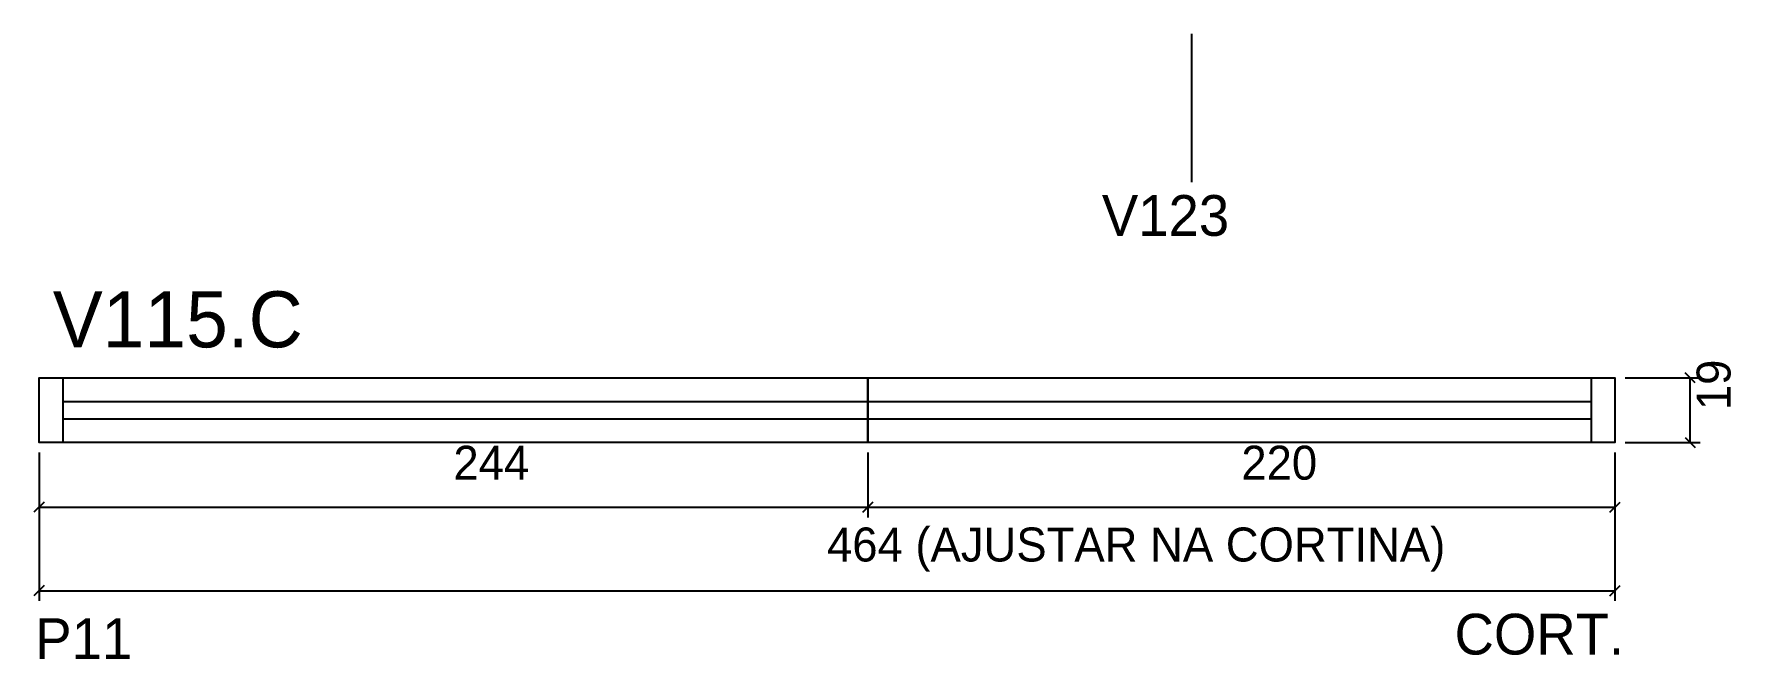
# Model space of a CAD drawing. Header units: metres. Extents: x 2516 to 3016, y 17008 to 17192.
import ezdxf

# ---------------------------------------------------------------- set-up
doc = ezdxf.new("R2010")
doc.units = ezdxf.units.M
for name, color, linetype in [('5', 7, 'Continuous'), ('COTA', 7, 'Continuous'), ('NOMENCLATURA', 7, 'Continuous'), ('Painéis', 7, 'Continuous'), ('SARR_2.2x7', 7, 'Continuous')]:
    doc.layers.add(name, color=color, linetype=linetype)

msp = doc.modelspace()

# ---------------------------------------------------------------- linework, layer by layer
at = {"layer": 'COTA', "color": 4, "lineweight": 25}
for p, q in [((2857.3, 17191.53), (2857.3, 17147.9)), ((2985, 17090.32), (3007.12, 17090.32)), ((3004.12, 17071.32), (3004.12, 17090.32)), ((2985, 17071.32), (3007.12, 17071.32)), ((2518, 17068.32), (2518, 17049.27)), ((2518, 17068.32), (2518, 17024.69)), ((2762, 17068.32), (2762, 17049.27)), ((2762, 17068.32), (2762, 17049.27)), ((2982, 17068.32), (2982, 17049.27)), ((2982, 17068.32), (2982, 17024.69)), ((2518, 17052.27), (2762, 17052.27)), ((2762, 17052.27), (2982, 17052.27)), ((2518, 17027.69), (2982, 17027.69))]:
    msp.add_line(p, q, dxfattribs=at)
at = {"layer": 'COTA', "color": 0, "lineweight": 25}
for p, q in [((3005.62, 17088.82), (3002.62, 17091.82)), ((3002.62, 17072.82), (3005.62, 17069.82)), ((2519.5, 17053.77), (2516.5, 17050.77)), ((2760.5, 17050.77), (2763.5, 17053.77)), ((2763.5, 17053.77), (2760.5, 17050.77)), ((2980.5, 17050.77), (2983.5, 17053.77)), ((2519.5, 17029.19), (2516.5, 17026.19)), ((2980.5, 17026.19), (2983.5, 17029.19))]:
    msp.add_line(p, q, dxfattribs=at)
at = {"layer": 'Painéis', "color": 200, "lineweight": 25}
for points in [[(2762, 17071.32), (2518, 17071.32), (2518, 17090.32), (2762, 17090.32)], [(2762, 17090.32), (2982, 17090.32), (2982, 17071.32), (2762, 17071.32)]]:
    msp.add_lwpolyline(points, close=True, dxfattribs=at)
at = {"layer": 'SARR_2.2x7', "color": 40, "lineweight": 25}
for p, q in [((2525, 17090.32), (2525, 17071.32)), ((2975, 17090.32), (2975, 17071.32)), ((2762, 17083.32), (2525, 17083.32)), ((2975, 17083.32), (2762, 17083.32)), ((2525, 17078.32), (2762, 17078.32)), ((2762, 17078.32), (2975, 17078.32))]:
    msp.add_line(p, q, dxfattribs=at)

# ---------------------------------------------------------------- texts
at = {"layer": '5', "color": 5, "lineweight": 25}
for s, p in [('V123', (2830.93, 17132.12)), ('P11', (2516.89, 17007.59)), ('CORT.', (2934.77, 17008.91))]:
    msp.add_text(s, height=12, rotation=360, dxfattribs=at).set_placement(p)
at = {"layer": 'COTA', "color": 240, "lineweight": 25}
msp.add_text('19', height=10, rotation=90, dxfattribs=at).set_placement((3016.03, 17080.82))
for s, p in [('244', (2640, 17060.34)), ('220', (2872, 17060.37)), ('464 (AJUSTAR NA CORTINA)', (2750, 17036.29))]:
    msp.add_text(s, height=10, dxfattribs=at).set_placement(p)
at = {"layer": 'NOMENCLATURA', "color": 7, "lineweight": 25}
msp.add_text('V115.C', height=16.5, dxfattribs=at).set_placement((2522.05, 17099.3))

doc.saveas('drawing.dxf')
